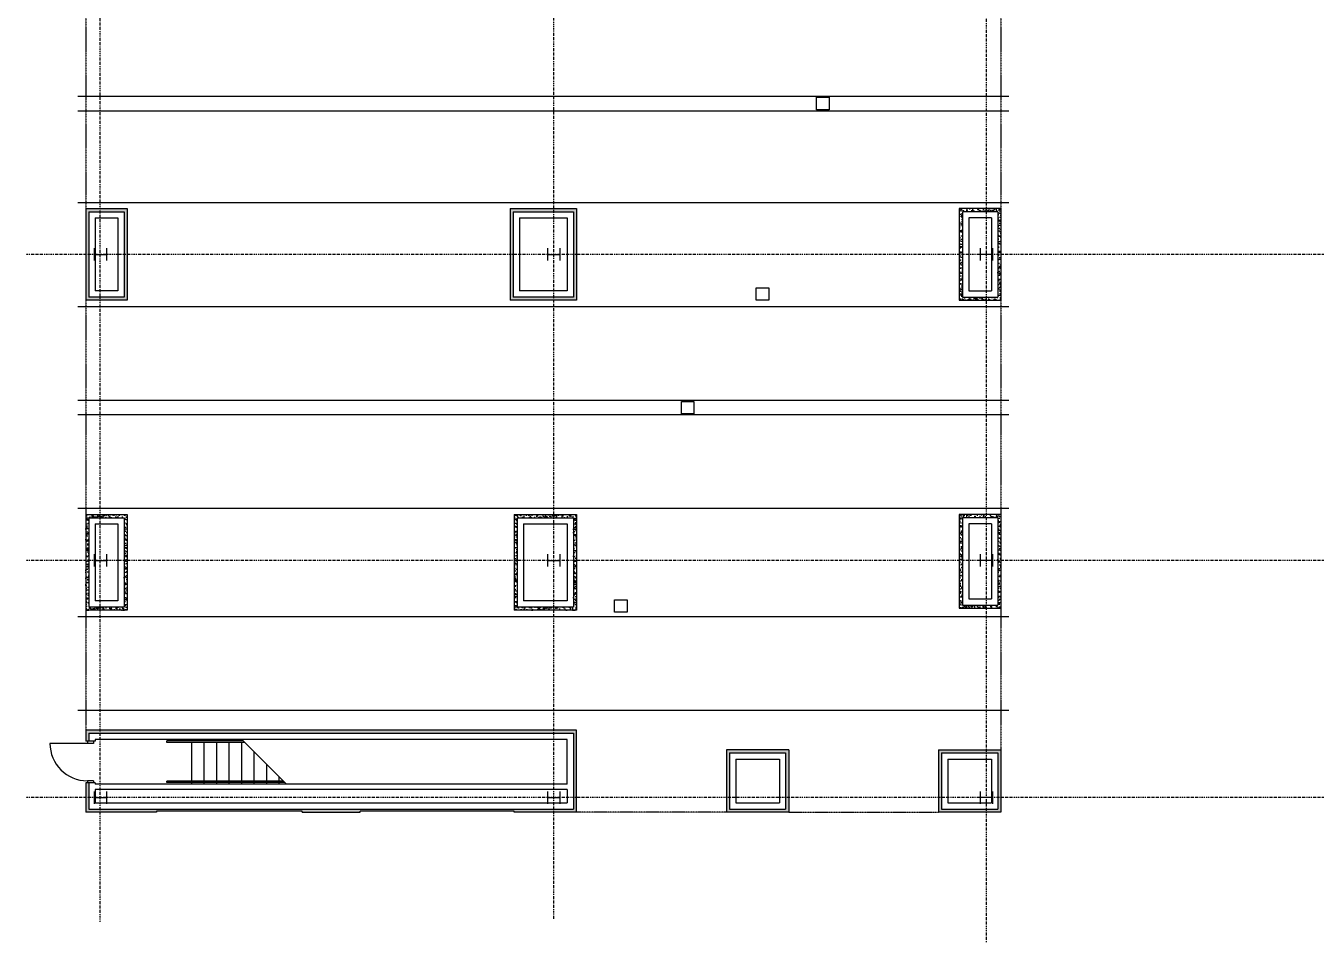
# Model space of a CAD drawing. Header units: inches. Extents: x -37 to 8263, y -3768 to 3636.
# Drawn here: x 687 to 1927, y -620 to 260 of the extents above; entities that cross this region are included whole.
import ezdxf

# ---------------------------------------------------------------- set-up
doc = ezdxf.new("R2010")
doc.units = ezdxf.units.IN
doc.header["$MEASUREMENT"] = 0
doc.linetypes.add('D2', pattern=[0.15625, 0.0625, -0.09375])
doc.linetypes.add('DASHDOTX2', pattern=[2, 1, -0.5, 0, -0.5])
for name, color, linetype in [('DOORS', 2, 'Continuous'), ('EQUIPMENT', 7, 'Continuous'), ('poche', 1, 'Continuous'), ('SITE', 1, 'Continuous'), ('STAIRS', 2, 'Continuous'), ('STRUCTURE', 1, 'DASHDOTX2'), ('WALLS', 4, 'Continuous')]:
    doc.layers.add(name, color=color, linetype=linetype)

msp = doc.modelspace()

# ---------------------------------------------------------------- hatches: boundary and pattern name
at = {"layer": 'poche'}
h = msp.add_hatch(dxfattribs=at)
h.set_pattern_fill('AR-SAND', color=256, scale=2, style=0)
h.paths.add_polyline_path([(758.1, 84.6), (744.1, 84.6), (744.1, 40.6), (747.1, 40.6), (747.1, 81.6), (758.1, 81.6)])
h.paths.add_polyline_path([(784.1, 84.6), (758.1, 84.6), (758.1, 81.6), (781.1, 81.6), (781.1, 40.6), (784.1, 40.6)])
h.paths.add_polyline_path([(784.1, 40.6), (781.1, 40.6), (781.1, -0.4), (758.1, -0.4), (758.1, -3.4), (784.1, -3.4)])
h.paths.add_polyline_path([(758.1, -0.4), (747.1, -0.4), (747.1, 40.6), (744.1, 40.6), (744.1, -3.4), (758.1, -3.4)])
h.paths.add_polyline_path([(1155.1, 40.6), (1152.1, 40.6), (1152.1, -3.4), (1194.1, -3.4), (1194.1, -0.4), (1155.1, -0.4)])
h.paths.add_polyline_path([(1155.1, 81.6), (1194.1, 81.6), (1194.1, 84.6), (1152.1, 84.6), (1152.1, 40.6), (1155.1, 40.6)])
h.paths.add_polyline_path([(1216.1, 84.6), (1194.1, 84.6), (1194.1, 81.6), (1213.1, 81.6), (1213.1, 40.6), (1216.1, 40.6)])
h.paths.add_polyline_path([(1216.1, 40.6), (1213.1, 40.6), (1213.1, -0.4), (1194.1, -0.4), (1194.1, -3.4), (1216.1, -3.4)])
h = msp.add_hatch(dxfattribs=at)
h.set_pattern_fill('AR-SAND', color=256, scale=2, style=0)
h.paths.add_polyline_path([(1610.1, 84.6), (1584.1, 84.6), (1584.1, 40.6), (1587.1, 40.6), (1587.1, 81.6), (1610.1, 81.6)])
h.paths.add_polyline_path([(1624.1, 84.6), (1610.1, 84.6), (1610.1, 81.6), (1621.1, 81.6), (1621.1, 40.6), (1624.1, 40.6)])
h.paths.add_polyline_path([(1624.1, 40.6), (1621.1, 40.6), (1621.1, -0.4), (1610.1, -0.4), (1610.1, -3.4), (1624.1, -3.4)])
h.paths.add_polyline_path([(1587.1, 40.6), (1584.1, 40.6), (1584.1, -3.4), (1610.1, -3.4), (1610.1, -0.4), (1587.1, -0.4)])
h = msp.add_hatch(dxfattribs=at)
h.set_pattern_fill('AR-SAND', color=256, scale=2, style=0)
h.paths.add_polyline_path([(758.1, -209.4), (744.1, -209.4), (744.1, -253.4), (747.1, -253.4), (747.1, -212.4), (758.1, -212.4)])
h.paths.add_polyline_path([(784.1, -209.4), (758.1, -209.4), (758.1, -212.4), (781.1, -212.4), (781.1, -253.4), (784.1, -253.4)])
h.paths.add_polyline_path([(784.1, -253.4), (781.1, -253.4), (781.1, -298.4), (758.1, -298.4), (758.1, -301.4), (784.1, -301.4)])
h.paths.add_polyline_path([(758.1, -298.4), (747.1, -298.4), (747.1, -253.4), (744.1, -253.4), (744.1, -301.4), (758.1, -301.4)])
h = msp.add_hatch(dxfattribs=at)
h.set_pattern_fill('AR-SAND', color=256, scale=2, style=0)
h.paths.add_polyline_path([(1194.1, -209.4), (1156.1, -209.4), (1156.1, -253.4), (1159.1, -253.4), (1159.1, -212.4), (1194.1, -212.4)])
h.paths.add_polyline_path([(1216.1, -209.4), (1194.1, -209.4), (1194.1, -212.4), (1213.1, -212.4), (1213.1, -253.4), (1216.1, -253.4)])
h.paths.add_polyline_path([(1216.1, -253.4), (1213.1, -253.4), (1213.1, -298.4), (1194.1, -298.4), (1194.1, -301.4), (1216.1, -301.4)])
h.paths.add_polyline_path([(1194.1, -298.4), (1159.1, -298.4), (1159.1, -253.4), (1156.1, -253.4), (1156.1, -301.4), (1194.1, -301.4)])
h = msp.add_hatch(dxfattribs=at)
h.set_pattern_fill('AR-SAND', color=256, scale=2, style=0)
h.paths.add_polyline_path([(1610.1, -209.4), (1584.1, -209.4), (1584.1, -253.4), (1587.1, -253.4), (1587.1, -212.4), (1610.1, -212.4)])
h.paths.add_polyline_path([(1624.1, -209.4), (1610.1, -209.4), (1610.1, -212.4), (1621.1, -212.4), (1621.1, -253.4), (1624.1, -253.4)])
h.paths.add_polyline_path([(1624.1, -253.4), (1621.1, -253.4), (1621.1, -296.4), (1610.1, -296.4), (1610.1, -299.4), (1624.1, -299.4)])
h.paths.add_polyline_path([(1610.1, -296.4), (1587.1, -296.4), (1587.1, -253.4), (1584.1, -253.4), (1584.1, -299.4), (1610.1, -299.4)])
h = msp.add_hatch(dxfattribs=at)
h.set_pattern_fill('AR-SAND', color=256, scale=2, style=0)
h.paths.add_polyline_path([(1194.1, -416.4), (758.1, -416.4), (758.1, -419.4), (1194.1, -419.4)])
h.paths.add_polyline_path([(758.1, -416.4), (744.1, -416.4), (744.1, -427.2), (747.1, -427.2), (747.1, -419.4), (758.1, -419.4)])
h.paths.add_polyline_path([(747.1, -467.2), (744.1, -467.2), (744.1, -481.4), (747.1, -481.4)])
h.paths.add_polyline_path([(758.1, -492.4), (747.1, -492.4), (747.1, -481.4), (744.1, -481.4), (744.1, -495.4), (758.1, -495.4)])
h.paths.add_polyline_path([(1194.1, -492.4), (758.1, -492.4), (758.1, -495.4), (812.1, -495.4), (812.1, -494.4), (952.1, -494.4), (952.1, -495.4), (1008.1, -495.4), (1008.1, -494.4), (1156.1, -494.4), (1156.1, -495.4), (1194.1, -495.4)])
h.paths.add_polyline_path([(1216.1, -481.4), (1213.1, -481.4), (1213.1, -492.4), (1194.1, -492.4), (1194.1, -495.4), (1216.1, -495.4)])
h.paths.add_polyline_path([(1216.1, -416.4), (1194.1, -416.4), (1194.1, -419.4), (1213.1, -419.4), (1213.1, -481.4), (1216.1, -481.4)])
h = msp.add_hatch(dxfattribs=at)
h.set_pattern_fill('AR-SAND', color=256, scale=2, style=0)
h.paths.add_polyline_path([(1420.1, -435.4), (1360.1, -435.4), (1360.1, -481.4), (1363.1, -481.4), (1363.1, -438.4), (1417.1, -438.4), (1417.1, -481.4), (1420.1, -481.4)])
h.paths.add_polyline_path([(1420.1, -481.4), (1417.1, -481.4), (1417.1, -492.4), (1363.1, -492.4), (1363.1, -481.4), (1360.1, -481.4), (1360.1, -495.4), (1420.1, -495.4)])
h.paths.add_polyline_path([(1610.1, -492.4), (1567.1, -492.4), (1567.1, -481.4), (1564.1, -481.4), (1564.1, -495.4), (1610.1, -495.4)])
h.paths.add_polyline_path([(1624.1, -481.4), (1621.1, -481.4), (1621.1, -492.4), (1610.1, -492.4), (1610.1, -495.4), (1624.1, -495.4)])
h.paths.add_polyline_path([(1624.1, -435.4), (1610.1, -435.4), (1610.1, -438.4), (1621.1, -438.4), (1621.1, -481.4), (1624.1, -481.4)])
h.paths.add_polyline_path([(1610.1, -435.4), (1564.1, -435.4), (1564.1, -481.4), (1567.1, -481.4), (1567.1, -438.4), (1610.1, -438.4)])

# ---------------------------------------------------------------- linework, layer by layer
at = {"layer": 'DOORS', "color": 4, "linetype": 'Continuous'}
msp.add_line((745.7, -429.2), (709.7, -429.2), dxfattribs=at)
at = {"layer": 'DOORS', "linetype": 'Continuous'}
for p, q in [((753.1, -427.2), (744.1, -427.2)), ((745.7, -427.2), (745.7, -429.2)), ((751.7, -429.2), (745.7, -429.2)), ((751.7, -427.2), (751.7, -429.2)), ((753.1, -467.2), (744.1, -467.2)), ((745.7, -465.2), (745.7, -467.2)), ((751.7, -465.2), (745.7, -465.2)), ((751.7, -465.2), (751.7, -467.2))]:
    msp.add_line(p, q, dxfattribs=at)
at = {"layer": 'DOORS', "color": 1, "linetype": 'Continuous'}
msp.add_arc((745.7, -429.2), 36, 180, 270, dxfattribs=at)
at = {"layer": 'EQUIPMENT', "color": 2}
for points in [[(1458.9, 179.6), (1446.9, 179.6), (1446.9, 191.6), (1458.9, 191.6)], [(1400.9, -3.4), (1388.9, -3.4), (1388.9, 8.6), (1400.9, 8.6)], [(1328.9, -112.6), (1316.9, -112.6), (1316.9, -100.6), (1328.9, -100.6)], [(1264.6, -303.2), (1252.6, -303.2), (1252.6, -291.2), (1264.6, -291.2)]]:
    msp.add_lwpolyline(points, close=True, dxfattribs=at)
at = {"layer": 'poche', "color": 2}
for p, q in [((747.1, 81.6), (747.1, -0.4)), ((747.1, 81.6), (781.1, 81.6)), ((781.1, 81.6), (781.1, -0.4)), ((1155.1, 81.6), (1213.1, 81.6)), ((1155.1, 81.6), (1155.1, -0.4)), ((1213.1, 81.6), (1213.1, -0.4)), ((1621.1, 81.6), (1587.1, 81.6)), ((1587.1, 81.6), (1587.1, -0.4)), ((1621.1, 81.6), (1621.1, -0.4)), ((781.1, -0.4), (747.1, -0.4)), ((1213.1, -0.4), (1155.1, -0.4)), ((1587.1, -0.4), (1621.1, -0.4)), ((747.1, -212.4), (781.1, -212.4)), ((747.1, -212.4), (747.1, -298.4)), ((781.1, -212.4), (781.1, -298.4)), ((1159.1, -212.4), (1213.1, -212.4)), ((1159.1, -212.4), (1159.1, -298.4)), ((1213.1, -212.4), (1213.1, -298.4)), ((1587.1, -212.4), (1587.1, -296.4)), ((1621.1, -212.4), (1587.1, -212.4)), ((1621.1, -212.4), (1621.1, -296.4)), ((1587.1, -296.4), (1621.1, -296.4)), ((781.1, -298.4), (747.1, -298.4)), ((1213.1, -298.4), (1159.1, -298.4)), ((747.1, -419.4), (747.1, -427.2)), ((747.1, -419.4), (1213.1, -419.4)), ((1213.1, -419.4), (1213.1, -492.4)), ((1363.1, -438.4), (1363.1, -492.4)), ((1363.1, -438.4), (1417.1, -438.4)), ((1417.1, -438.4), (1417.1, -492.4)), ((1567.1, -438.4), (1567.1, -492.4)), ((1567.1, -438.4), (1621.1, -438.4)), ((1621.1, -438.4), (1621.1, -492.4)), ((747.1, -467.2), (747.1, -492.4)), ((747.1, -492.4), (1213.1, -492.4)), ((1363.1, -492.4), (1417.1, -492.4)), ((1567.1, -492.4), (1621.1, -492.4))]:
    msp.add_line(p, q, dxfattribs=at)
at = {"layer": 'poche'}
msp.add_line((894.1, -425.4), (937.1, -468.4), dxfattribs=at)
at = {"layer": 'SITE'}
for p, q in [((736.4, 192.6), (1631.8, 192.6)), ((736.4, 178.6), (1631.8, 178.6)), ((736.4, 90.6), (1631.8, 90.6)), ((736.4, -9.4), (1631.8, -9.4)), ((736.4, -99.4), (1631.8, -99.4)), ((736.4, -113.4), (1631.8, -113.4)), ((736.4, -203.4), (1631.8, -203.4)), ((736.4, -307.4), (1631.8, -307.4)), ((736.4, -397.4), (1631.8, -397.4))]:
    msp.add_line(p, q, dxfattribs=at)
at = {"layer": 'STAIRS', "color": 1}
for p, q in [((895.6, -426.9), (822.1, -426.9)), ((822.1, -428.4), (822.1, -426.9)), ((897.1, -428.4), (822.1, -428.4)), ((934.1, -465.4), (822.1, -465.4)), ((822.1, -466.9), (822.1, -465.4)), ((935.6, -466.9), (822.1, -466.9))]:
    msp.add_line(p, q, dxfattribs=at)
at = {"layer": 'STAIRS', "color": 2}
for p, q in [((846.1, -426.9), (846.1, -425.4)), ((846.1, -465.4), (846.1, -428.4)), ((858.1, -426.9), (858.1, -425.4)), ((858.1, -465.4), (858.1, -428.4)), ((870.1, -426.9), (870.1, -425.4)), ((870.1, -465.4), (870.1, -428.4)), ((882.1, -426.9), (882.1, -425.4)), ((882.1, -465.4), (882.1, -428.4)), ((894.1, -426.9), (894.1, -425.4)), ((894.1, -465.4), (894.1, -428.4)), ((906.1, -465.4), (906.1, -437.4)), ((918.1, -465.4), (918.1, -449.4)), ((846.1, -468.4), (846.1, -466.9)), ((858.1, -468.4), (858.1, -466.9)), ((870.1, -468.4), (870.1, -466.9)), ((882.1, -468.4), (882.1, -466.9)), ((894.1, -468.4), (894.1, -466.9)), ((906.1, -468.4), (906.1, -466.9)), ((918.1, -468.4), (918.1, -466.9)), ((930.1, -465.4), (930.1, -461.4)), ((930.1, -468.4), (930.1, -466.9))]:
    msp.add_line(p, q, dxfattribs=at)
at = {"layer": 'STRUCTURE'}
for p, q in [((758.1, -600.6), (758.1, 1416)), ((1194.1, -597.9), (1194.1, 1416)), ((1610.1, -620.2), (1610.1, 971.4)), ((3260.8, 40.6), (686.5, 40.6)), ((3260.8, -253.4), (686.5, -253.4)), ((3260.8, -481.4), (686.5, -481.4))]:
    msp.add_line(p, q, dxfattribs=at)
at = {"layer": 'STRUCTURE', "color": 5, "linetype": 'Continuous'}
for p, q in [((752.1, 46.6), (752.1, 34.6)), ((752.1, 40.6), (764.1, 40.6)), ((764.1, 46.6), (764.1, 34.6)), ((1188.1, 46.6), (1188.1, 34.6)), ((1188.1, 40.6), (1200.1, 40.6)), ((1200.1, 46.6), (1200.1, 34.6)), ((1604.1, 46.6), (1604.1, 34.6)), ((1616.1, 40.6), (1604.1, 40.6)), ((1616.1, 46.6), (1616.1, 34.6)), ((752.1, -247.4), (752.1, -259.4)), ((764.1, -247.4), (764.1, -259.4)), ((1188.1, -247.4), (1188.1, -259.4)), ((1200.1, -247.4), (1200.1, -259.4)), ((1604.1, -247.4), (1604.1, -259.4)), ((1616.1, -247.4), (1616.1, -259.4)), ((752.1, -253.4), (764.1, -253.4)), ((1188.1, -253.4), (1200.1, -253.4)), ((1616.1, -253.4), (1604.1, -253.4)), ((752.1, -475.4), (752.1, -487.4)), ((752.1, -481.4), (764.1, -481.4)), ((764.1, -475.4), (764.1, -487.4)), ((1188.1, -475.4), (1188.1, -487.4)), ((1188.1, -481.4), (1200.1, -481.4)), ((1200.1, -475.4), (1200.1, -487.4)), ((1604.1, -475.4), (1604.1, -487.4)), ((1616.1, -481.4), (1604.1, -481.4)), ((1616.1, -475.4), (1616.1, -487.4))]:
    msp.add_line(p, q, dxfattribs=at)
at = {"layer": 'WALLS', "color": 2, "linetype": 'D2'}
for p, q in [((744.1, 292.6), (744.1, 84.6)), ((1624.1, 292.6), (1624.1, 84.6)), ((744.1, -3.4), (744.1, -209.4)), ((1624.1, -3.4), (1624.1, -209.4)), ((744.1, -301.4), (744.1, -416.4)), ((1624.1, -299.4), (1624.1, -435.4)), ((1360.1, -495.4), (1216.1, -495.4)), ((1420.1, -495.4), (1564.1, -495.4))]:
    msp.add_line(p, q, dxfattribs=at)
at = {"layer": 'WALLS', "color": 5}
for p, q in [((744.1, 84.6), (744.1, -3.4)), ((744.1, 84.6), (784.1, 84.6)), ((784.1, 84.6), (784.1, -3.4)), ((1152.1, 84.6), (1152.1, -3.4)), ((1152.1, 84.6), (1216.1, 84.6)), ((1216.1, 84.6), (1216.1, -3.4)), ((1624.1, 84.6), (1584.1, 84.6)), ((1584.1, 84.6), (1584.1, -3.4)), ((1624.1, 84.6), (1624.1, -3.4)), ((784.1, -3.4), (744.1, -3.4)), ((1216.1, -3.4), (1152.1, -3.4)), ((1584.1, -3.4), (1624.1, -3.4)), ((744.1, -209.4), (744.1, -301.4)), ((744.1, -209.4), (784.1, -209.4)), ((784.1, -209.4), (784.1, -301.4)), ((1156.1, -209.4), (1156.1, -301.4)), ((1156.1, -209.4), (1216.1, -209.4)), ((1216.1, -209.4), (1216.1, -301.4)), ((1584.1, -209.4), (1584.1, -299.4)), ((1624.1, -209.4), (1584.1, -209.4)), ((1624.1, -209.4), (1624.1, -299.4)), ((784.1, -301.4), (744.1, -301.4)), ((1216.1, -301.4), (1156.1, -301.4)), ((1584.1, -299.4), (1624.1, -299.4)), ((744.1, -416.4), (744.1, -427.2)), ((1216.1, -416.4), (744.1, -416.4)), ((1216.1, -495.4), (1216.1, -416.4)), ((1360.1, -435.4), (1360.1, -495.4)), ((1420.1, -435.4), (1360.1, -435.4)), ((1420.1, -435.4), (1420.1, -495.4)), ((1564.1, -435.4), (1624.1, -435.4)), ((1564.1, -435.4), (1564.1, -495.4)), ((1624.1, -435.4), (1624.1, -495.4)), ((744.1, -467.2), (744.1, -495.4)), ((812.1, -495.4), (744.1, -495.4)), ((952.1, -494.4), (812.1, -494.4)), ((812.1, -494.4), (812.1, -495.4)), ((952.1, -495.4), (952.1, -494.4)), ((952.1, -495.4), (1008.1, -495.4)), ((1156.1, -494.4), (1008.1, -494.4)), ((1008.1, -495.4), (1008.1, -494.4)), ((1156.1, -495.4), (1156.1, -494.4)), ((1216.1, -495.4), (1156.1, -495.4)), ((1420.1, -495.4), (1360.1, -495.4)), ((1624.1, -495.4), (1564.1, -495.4))]:
    msp.add_line(p, q, dxfattribs=at)
at = {"layer": 'WALLS', "color": 2}
for p, q in [((753.1, 75.6), (753.1, 5.6)), ((753.1, 75.6), (775.1, 75.6)), ((775.1, 75.6), (775.1, 5.6)), ((1161.1, 75.6), (1207.1, 75.6)), ((1161.1, 75.6), (1161.1, 5.6)), ((1207.1, 75.6), (1207.1, 5.6)), ((1615.1, 75.6), (1593.1, 75.6)), ((1593.1, 75.6), (1593.1, 5.6)), ((1615.1, 75.6), (1615.1, 5.6)), ((775.1, 5.6), (753.1, 5.6)), ((1207.1, 5.6), (1161.1, 5.6)), ((1593.1, 5.6), (1615.1, 5.6)), ((753.1, -218.4), (775.1, -218.4)), ((753.1, -218.4), (753.1, -292.4)), ((775.1, -218.4), (775.1, -292.4)), ((1165.1, -218.4), (1207.1, -218.4)), ((1165.1, -218.4), (1165.1, -292.4)), ((1207.1, -218.4), (1207.1, -292.4)), ((1593.1, -218.4), (1593.1, -290.4)), ((1615.1, -218.4), (1593.1, -218.4)), ((1615.1, -218.4), (1615.1, -290.4)), ((775.1, -292.4), (753.1, -292.4)), ((1207.1, -292.4), (1165.1, -292.4)), ((1593.1, -290.4), (1615.1, -290.4)), ((1369.1, -444.4), (1369.1, -486.4)), ((1369.1, -444.4), (1411.1, -444.4)), ((1411.1, -444.4), (1411.1, -486.4)), ((1573.1, -444.4), (1573.1, -486.4)), ((1573.1, -444.4), (1615.1, -444.4)), ((1615.1, -444.4), (1615.1, -486.4)), ((1207.1, -473.4), (753.1, -473.4)), ((753.1, -473.4), (753.1, -486.4)), ((1207.1, -473.4), (1207.1, -486.4)), ((753.1, -486.4), (1207.1, -486.4)), ((1369.1, -486.4), (1411.1, -486.4)), ((1573.1, -486.4), (1615.1, -486.4))]:
    msp.add_line(p, q, dxfattribs=at)
at = {"layer": 'WALLS'}
for p, q in [((1207.1, -425.4), (753.1, -425.4)), ((753.1, -425.4), (753.1, -427.2)), ((1207.1, -468.4), (1207.1, -425.4)), ((753.1, -467.2), (753.1, -468.4)), ((1207.1, -468.4), (753.1, -468.4))]:
    msp.add_line(p, q, dxfattribs=at)

doc.saveas('drawing.dxf')
